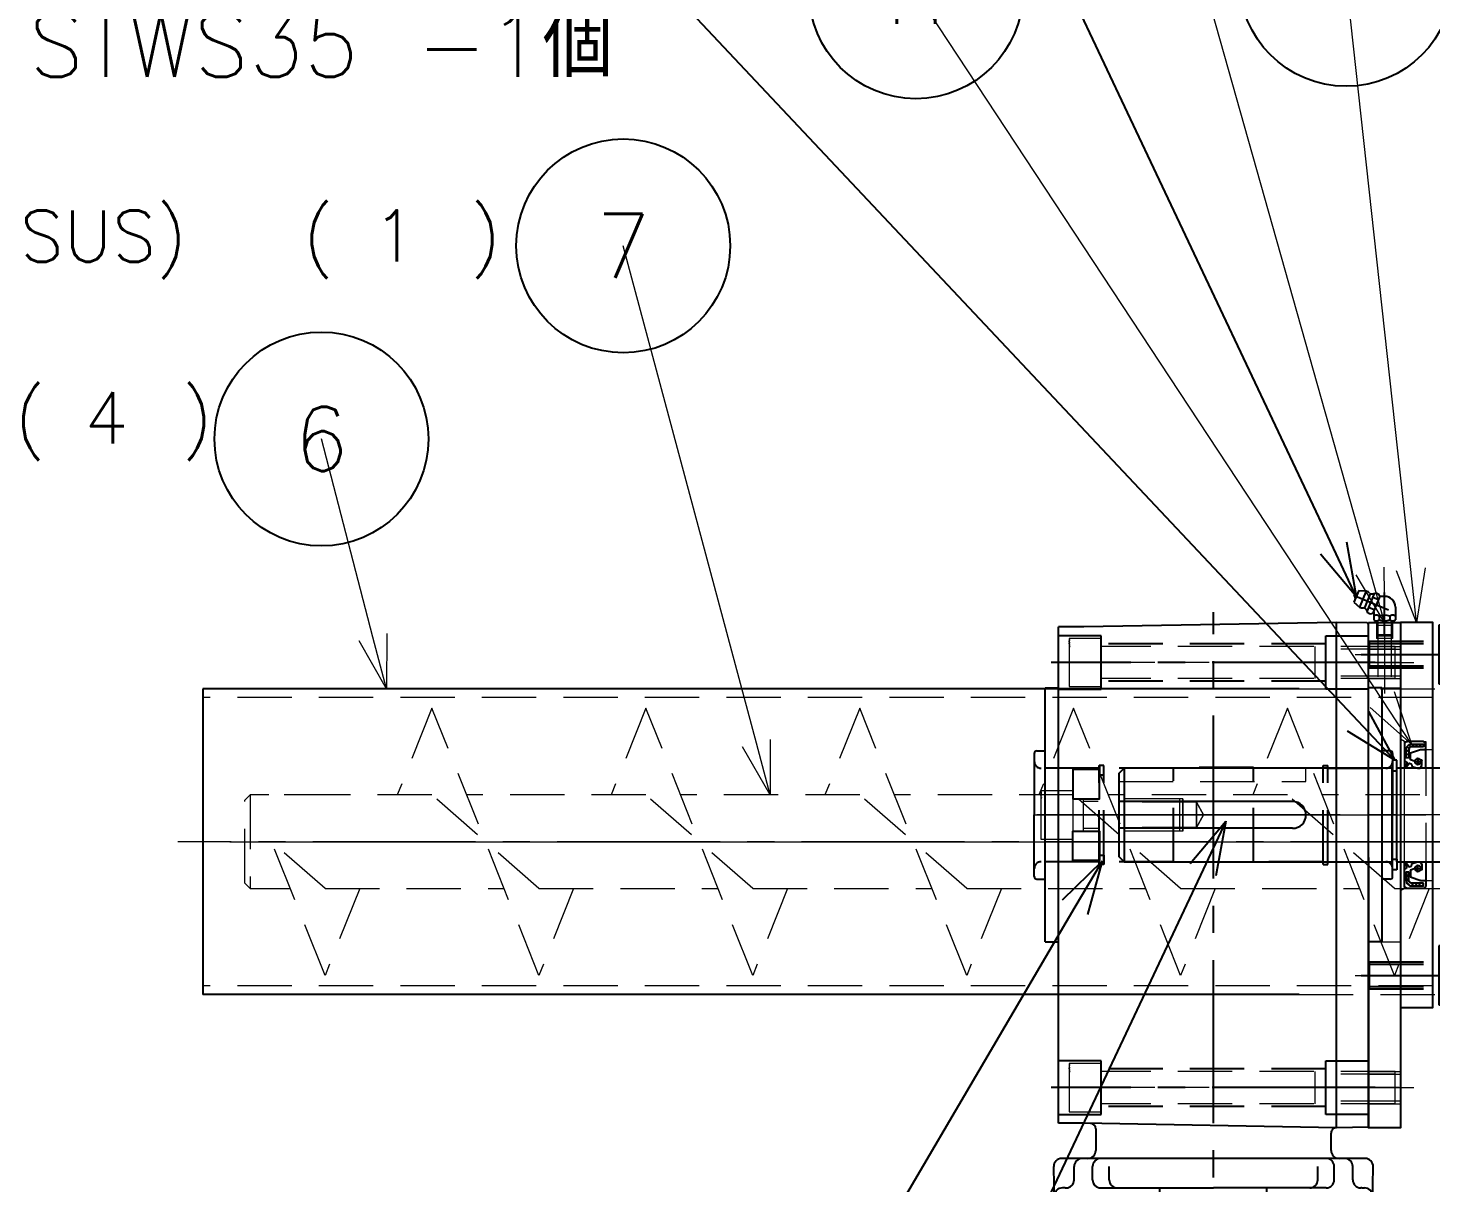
# Model space of a CAD drawing. Header units: millimetres. Extents: x 0 to 49006, y -7876 to 6995.
# Drawn here: x 14538 to 15063, y 3792 to 4224 of the extents above; entities that cross this region are included whole.
import ezdxf
from ezdxf import colors
from ezdxf.entities.mleader import LeaderData, LeaderLine
from ezdxf.enums import TextEntityAlignment as Align
from ezdxf.math import Vec2, Vec3

# ---------------------------------------------------------------- set-up
doc = ezdxf.new("R2010")
doc.units = ezdxf.units.MM
doc.header["$LTSCALE"] = 3.2
for name, pattern in [('CENTER2', [28.575, 19.05, -3.175, 3.175, -3.175]), ('HIDDEN', [9.525, 6.35, -3.175]), ('PHANTOM2', [31.75, 15.875, -3.175, 3.175, -3.175, 3.175, -3.175])]:
    doc.linetypes.add(name, pattern=pattern)
for name, color, linetype, lineweight in [('04_HIDDEN', 2, 'HIDDEN', 13), ('05_CENTER', 4, 'CENTER2', 13), ('06_PHANTOM', 2, 'PHANTOM2', 13), ('07_TEXT', 3, 'Continuous', 13), ('08_DIM', 3, 'Continuous', 13)]:
    doc.layers.add(name, color=color, linetype=linetype, lineweight=lineweight)
doc.layers.add('10_DRAFT', color=8, linetype='Continuous', lineweight=0, plot=False)
doc.styles.add('KSS_TXT', font='txt.shx', dxfattribs={"bigfont": 'extfont2.shx'})
doc.styles.add('KSS_TXT_L', font='txt.shx', dxfattribs={"height": 36, "bigfont": 'extfont2.shx'})
doc.styles.get("Standard").update_dxf_attribs({"font": 'txt.shx', "bigfont": 'extfont2.shx'})

# ---------------------------------------------------------------- blocks, each defined once
blk = doc.blocks.new('AM_BALLOON1')
at = {"transparency": 16777216}
blk.add_circle((0, 0), 5, dxfattribs=at)
blk.add_attdef('B_NUMBER', text='', height=3, dxfattribs=at).set_placement((0, 0), align=Align.MIDDLE_CENTER)
blk = doc.blocks.new('_Open30')
at = {"color": 0, "linetype": 'ByBlock', "lineweight": -2}
for p, q in [((-1, 0.268), (0, 0)), ((0, 0), (-1, -0.268)), ((0, 0), (-1, 0))]:
    blk.add_line(p, q, dxfattribs=at)
blk = doc.blocks.new('A$C0973135B_1_1')
at = {"color": 0}
for p, q in [((-1130, 50), (-1143, 17.5)), ((-1090, -50), (-1130, 50)), ((-1050, 50), (-1063, 17.5)), ((-1010, -50), (-1050, 50)), ((-970, 50), (-983, 17.5)), ((-930, -50), (-970, 50)), ((-890, 50), (-903, 17.5)), ((-850, -50), (-890, 50)), ((-810, 50), (-823, 17.5)), ((-770, -50), (-810, 50)), ((-1200, 15.5), (-1198, 17.5)), ((-1198, 17.5), (-1198, -17.5)), ((-1090, -17.5), (-1130, 17.5)), ((-1010, -17.5), (-1050, 17.5)), ((-930, -17.5), (-970, 17.5)), ((-850, -17.5), (-890, 17.5)), ((-770, -17.5), (-810, 17.5)), ((-1200, -15.5), (-1200, 15.5)), ((-1170, -17.5), (-1190, 0)), ((-1170, -50), (-1190, 0)), ((-1200, -15.5), (-1198, -17.5)), ((-1157, -17.5), (-1170, -50)), ((-1077, -17.5), (-1090, -50)), ((-997, -17.5), (-1010, -50)), ((-917, -17.5), (-930, -50)), ((-837, -17.5), (-850, -50)), ((-757, -17.5), (-770, -50))]:
    blk.add_line(p, q, dxfattribs=at)
for points in [[(-1165, 17.5), (-1198, 17.5)], [(-1130, 17.5), (-1197, 17.5)], [(-1050, 17.5), (-1117, 17.5)], [(-970, 17.5), (-1037, 17.5)], [(-890, 17.5), (-957, 17.5)], [(-810, 17.5), (-877, 17.5)], [(-730, 17.5), (-797, 17.5)], [(-1198, -17.5), (-1183, -17.5)], [(-1170, -17.5), (-1103, -17.5)], [(-1090, -17.5), (-1023, -17.5)], [(-1010, -17.5), (-943, -17.5)], [(-930, -17.5), (-863, -17.5)], [(-850, -17.5), (-783, -17.5)], [(-770, -17.5), (-703, -17.5)]]:
    blk.add_lwpolyline(points, dxfattribs=at)
at = {"layer": '10_DRAFT'}
blk.add_line((-1205.58, 0), (-55, 0), dxfattribs=at)
blk = doc.blocks.new('*U254')
at = {"layer": '07_TEXT', "color": 0, "style": 'KSS_TXT'}
for s, p in [('(', (60.595, 1.006)), (')', (70.364, 1.006))]:
    blk.add_text(s, height=3, dxfattribs=at).set_placement(p)
blk.add_attdef('補助材料名', (1.869, 0.996), '', height=3, dxfattribs=at)
blk.add_attdef('個数', text='', height=3, dxfattribs=at).set_placement((65.956, 1.006), align=Align.CENTER)
blk = doc.blocks.new('_OPEN')
at = {"color": 0, "linetype": 'ByBlock'}
for p, q in [((-1, 0.167), (0, 0)), ((0, 0), (-1, -0.167)), ((0, 0), (-1, 0))]:
    blk.add_line(p, q, dxfattribs=at)
blk = doc.blocks.new('A$C7E374867_1_1_1')
at = {"color": 0}
for p, q in [((-9.81, 11), (9.81, 11)), ((-9.81, 4), (-9.81, 11)), ((-4.91, 4), (-4.91, 11)), ((4.91, 4), (4.91, 11)), ((9.81, 4), (9.81, 11)), ((-11, 1.5), (11, 1.5)), ((-11, 1.5), (-11, 0)), ((-11, 0), (11, 0)), ((9.81, 4), (-9.81, 4)), ((-9.25, 4), (-9.25, 1.5)), ((0, 1.5), (-2.5, 4)), ((0, 4), (2.5, 1.5)), ((9.25, 1.5), (9.25, 4)), ((11, 0), (11, 1.5))]:
    blk.add_line(p, q, dxfattribs=at)
at = {"color": 0, "linetype": 'CENTER2'}
blk.add_line((0, -29), (0, 14), dxfattribs=at)
at = {"color": 0, "linetype": 'HIDDEN'}
for p, q in [((-5, -26), (-5, 0)), ((-4.19, -26), (-4.19, 0)), ((4.19, -26), (4.19, 0)), ((5, -26), (5, 0)), ((-5, -26), (5, -26))]:
    blk.add_line(p, q, dxfattribs=at)
at = {"layer": '10_DRAFT', "style": 'KSS_TXT_L'}
blk.add_text('BT-M10x30L,SW,PW', height=0.3, dxfattribs=at).set_placement((5.05, 10.66))
blk = doc.blocks.new('B-M6Fb_1_1_1')
at = {"color": 0}
for p, q in [((-9.66, 12), (-11.5, 7.57)), ((-9.66, 12), (-6.82, 11.8)), ((-6.82, 11.8), (-9.35, 5.7)), ((-5.4, 10.67), (-7.55, 5.49)), ((-3.85, 10.83), (-6.52, 4.37)), ((-3.1, 11.06), (-2.1, 10.64)), ((-1.78, 9.87), (-2.1, 10.64)), ((-11.5, 7.57), (-9.35, 5.7)), ((-5.98, 5.69), (-3.87, 4.82)), ((-4.43, 9.42), (-2.32, 8.55)), ((-1.78, 9.87), (-4.42, 3.5)), ((0, 9.78), (-1.67, 9.78)), ((4.04, 5.78), (4.04, 2.34)), ((-6.2, 3.59), (-5.2, 3.18)), ((-5.2, 3.18), (-4.42, 3.5)), ((-4.04, 4.02), (-4.04, 2.34)), ((-4.04, 2.34), (-4.04, 1.04)), ((-4.04, 1.04), (-3, 0)), ((-2.02, 2.34), (-2.02, 1.04)), ((2.02, 2.34), (2.02, 1.04)), ((3, 0), (4.04, 1.04)), ((4.04, 2.34), (4.04, 1.04))]:
    blk.add_line(p, q, dxfattribs=at)
at = {"color": 0, "linetype": 'CENTER2'}
for p, q in [((0, -5), (0, 11.26)), ((-11.66, 10.23), (1.48, 4.78))]:
    blk.add_line(p, q, dxfattribs=at)
at = {"color": 0}
for centre, radius, start, end in [((-9.5, 9.33), 1.57, 115.7472, 199.2517), ((-8.09, 8.75), 3.3, 41.5804, 67.5), ((-5.02, 11.47), 0.8, 221.5798, 272.433), ((-5.24, 16.67), 6, 272.4337, 290.8717), ((-8.09, 8.75), 3.3, 247.5, 273.4196), ((-7.84, 4.66), 0.8, 42.567, 93.4201), ((0.04, 5.78), 4, 360, 90), ((-11.67, 1.14), 6, 24.1278, 42.5663), ((-3.03, 1.43), 1.36, 41.9851, 138.015), ((-3.03, 1.95), 1.36, 221.985, 318.0149), ((0, -1.97), 4.76, 64.8911, 115.1089), ((0, 5.35), 4.76, 244.8911, 295.1089), ((3.03, 1.43), 1.36, 41.9851, 138.0149), ((3.03, 1.95), 1.36, 221.9851, 318.0149)]:
    blk.add_arc(centre, radius, start, end, dxfattribs=at)
at = {"layer": '10_DRAFT'}
for p, q in [((-3, 0), (-3, -4.46)), ((-3, 0), (3, 0)), ((3, 0), (3, -4.46)), ((-2.46, -1), (-3, -0.06)), ((-3, -1), (3, -1)), ((-3, -4.46), (3, -4.46)), ((-3, -4.46), (-2.46, -5)), ((-2.46, -1), (-2.46, -5)), ((-2.46, -5), (2.46, -5)), ((2.46, -1), (3, -0.06)), ((2.46, -1), (2.46, -5)), ((2.46, -5), (3, -4.46))]:
    blk.add_line(p, q, dxfattribs=at)
blk = doc.blocks.new('GM-SHYF-RH 0.4kW、1／160、＊＊V、60Hzb_1_1_1')
at = {"color": 0}
for p, q in [((-47.5, 121), (47.5, 121)), ((-47.5, 121), (-47.5, 116)), ((-24, 124), (-24, 121)), ((-23, 125), (0, 125)), ((23, 125), (0, 125)), ((24, 124), (24, 121)), ((47.5, 121), (47.5, 116)), ((-242.5, 118), (-271.19, 118)), ((-242.5, 58), (-242.5, 118)), ((-145.5, 116.5), (-242.5, 116.5)), ((-242.5, 115.5), (-145.5, 115.5)), ((-145.5, 117.48), (-131.55, 117.74)), ((-145.5, 58), (-145.5, 117.5)), ((-115.33, 106.5), (-115.33, 116)), ((-115.33, 116), (-15.97, 116)), ((-15.97, 116), (70.37, 116)), ((70.37, 106.5), (70.37, 116)), ((-282.67, 114.38), (-292.39, 107.57)), ((-255.5, 112.92), (-253.5, 111.74)), ((-253.5, 111.74), (-255.5, 110.09)), ((-251.5, 112.92), (-253.5, 111.74)), ((-253.5, 111.74), (-251.5, 110.09)), ((-242.5, 115), (-145.5, 115)), ((-242.5, 114), (-145.5, 114)), ((-242.5, 113), (-145.5, 113)), ((-139.5, 113.5), (-139.5, 114.5)), ((-139.5, 113.5), (-139.5, 113.1)), ((-128.5, 1.26), (-128.5, 114.74)), ((-293.5, 58), (-293.5, 105.44)), ((-242.5, 108.32), (-145.5, 108.32)), ((-136.5, 110.1), (-131.5, 110.1)), ((-116.98, 12), (-115.33, 106.5)), ((72.02, 12), (70.37, 106.5)), ((-242.5, 103.37), (-145.5, 103.37)), ((-139.5, 100.19), (-139.5, 58)), ((-136.5, 103.19), (-131.5, 103.19)), ((-117.38, 102), (-125.5, 102)), ((-242.5, 95.32), (-145.5, 95.32)), ((-136.5, 97), (-131.5, 97)), ((-242.5, 93.71), (-145.5, 93.71)), ((-242.5, 88.28), (-145.5, 88.28)), ((-242.5, 84.19), (-145.5, 84.19)), ((-242.5, 82.83), (-145.5, 82.83)), ((-242.5, 78), (-145.5, 78)), ((-145.5, 78), (-139.5, 78)), ((-293.5, 58), (-293.5, 10.56)), ((-242.5, 58), (-242.5, -2)), ((-145.5, 58), (-145.5, -1.5)), ((-139.5, 15.82), (-139.5, 58)), ((-242.5, 38), (-145.5, 38)), ((-145.5, 38), (-139.5, 38)), ((-242.5, 33.17), (-145.5, 33.17)), ((-242.5, 31.81), (-145.5, 31.81)), ((-242.5, 27.72), (-145.5, 27.72)), ((-242.5, 22.29), (-145.5, 22.29)), ((-242.5, 20.68), (-145.5, 20.68)), ((-136.5, 19), (-131.5, 19)), ((-242.5, 12.63), (-145.5, 12.63)), ((-136.5, 12.82), (-131.5, 12.82)), ((-125.5, 14), (-118.98, 14)), ((-116.77, 0), (-116.98, 12)), ((-116.98, 12), (-15.97, 12)), ((-15.97, 12), (72.02, 12)), ((71.82, 0.5), (72.02, 12)), ((-282.67, 1.62), (-292.39, 8.43)), ((-253.5, 4.26), (-255.5, 5.91)), ((-253.5, 4.26), (-251.5, 5.91)), ((-242.5, 7.68), (-145.5, 7.68)), ((-136.5, 5.9), (-131.5, 5.9)), ((-255.5, 3.08), (-253.5, 4.26)), ((-251.5, 3.08), (-253.5, 4.26)), ((-242.5, 3), (-145.5, 3)), ((-242.5, 2), (-145.5, 2)), ((-242.5, 1), (-145.5, 1)), ((-242.5, 0.5), (-145.5, 0.5)), ((-139.5, 2.5), (-139.5, 2.9)), ((-139.5, 2.5), (-139.5, 2.9)), ((-139.5, 2.5), (-139.5, 1.5)), ((-15.97, 0), (-116.77, 0)), ((-47.5, -5), (-47.5, 0)), ((-15.97, 0), (71.31, 0)), ((47.5, -5), (47.5, 0)), ((71.31, 0), (71.82, 0.5)), ((-242.5, -2), (-271.19, -2)), ((-145.5, -0.5), (-242.5, -0.5)), ((-145.5, -1.48), (-131.55, -1.74)), ((47.5, -5), (-47.5, -5)), ((-24, -8), (-24, -5)), ((24, -8), (24, -5)), ((-23, -9), (0, -9)), ((23, -9), (0, -9))]:
    blk.add_line(p, q, dxfattribs=at)
at = {"color": 0, "linetype": 'HIDDEN'}
for p, q in [((-17.5, 100.75), (-17.5, 122.5)), ((17.5, 100.75), (17.5, 122.5)), ((-112, 116), (-112, 100)), ((-92, 100), (-92, 116)), ((47, 116), (47, 100)), ((67, 100), (67, 116)), ((-112, 100), (-92, 100)), ((-109, 16), (-109, 100)), ((-95, 16), (-95, 100)), ((-18.5, 99), (-18.5, 100.75)), ((-18.5, 100.75), (18.5, 100.75)), ((18.5, 99), (18.5, 100.75)), ((47, 100), (67, 100)), ((50, 16), (50, 100)), ((64, 16), (64, 100)), ((-18.5, 99), (18.5, 99)), ((-17.5, 73), (-17.5, 99)), ((17.5, 73), (17.5, 99)), ((-17.7, 43), (-17.7, 73)), ((-17.7, 73), (17.7, 73)), ((17.7, 43), (17.7, 73)), ((-17.7, 43), (17.7, 43)), ((-17.5, 17), (-17.5, 43)), ((17.5, 17), (17.5, 43)), ((-112, 0), (-112, 16)), ((-112, 16), (-92, 16)), ((-92, 16), (-92, 0)), ((-18.5, 17), (-18.5, 15.25)), ((-18.5, 17), (18.5, 17)), ((18.5, 17), (18.5, 15.25)), ((47, 0), (47, 16)), ((47, 16), (67, 16)), ((67, 16), (67, 0)), ((-18.5, 15.25), (18.5, 15.25)), ((-17.5, 15.25), (-17.5, -6.5)), ((17.5, 15.25), (17.5, -6.5))]:
    blk.add_line(p, q, dxfattribs=at)
at = {"color": 0, "linetype": 'CENTER2'}
for p, q in [((-102, -2.54), (-102, 118.76)), ((57, -2.54), (57, 118.76)), ((-298.13, 58), (75.91, 58))]:
    blk.add_line(p, q, dxfattribs=at)
at = {"color": 0}
for points in [[(-248.8, 109.92), (-248.89, 110.63), (-249.16, 111.3), (-249.59, 111.93), (-250.18, 112.47), (-250.89, 112.92), (-251.7, 113.25), (-252.58, 113.46), (-253.5, 113.53), (-254.42, 113.46), (-255.3, 113.25), (-256.11, 112.92), (-256.82, 112.47), (-257.41, 111.93), (-257.84, 111.3), (-258.11, 110.63), (-258.2, 109.92), (-258.11, 109.22), (-257.84, 108.55), (-257.41, 107.92), (-256.82, 107.38), (-256.11, 106.93), (-255.3, 106.59), (-254.42, 106.39), (-253.5, 106.32), (-252.58, 106.39), (-251.7, 106.59), (-250.89, 106.93), (-250.18, 107.38), (-249.59, 107.92), (-249.16, 108.55), (-248.89, 109.22)], [(-248.8, 6.08), (-248.89, 6.78), (-249.16, 7.46), (-249.59, 8.08), (-250.18, 8.62), (-250.89, 9.07), (-251.7, 9.41), (-252.58, 9.61), (-253.5, 9.68), (-254.42, 9.61), (-255.3, 9.41), (-256.11, 9.07), (-256.82, 8.62), (-257.41, 8.08), (-257.84, 7.46), (-258.11, 6.78), (-258.2, 6.08), (-258.11, 5.37), (-257.84, 4.7), (-257.41, 4.08), (-256.82, 3.53), (-256.11, 3.08), (-255.3, 2.75), (-254.42, 2.54), (-253.5, 2.47), (-252.58, 2.54), (-251.7, 2.75), (-250.89, 3.08), (-250.18, 3.53), (-249.59, 4.08), (-249.16, 4.7), (-248.89, 5.37)]]:
    blk.add_lwpolyline(points, close=True, dxfattribs=at)
at = {"color": 0, "linetype": 'HIDDEN'}
blk.add_lwpolyline([(-249.5, 88), (-176.5, 88), (-176.5, 28), (-249.5, 28)], close=True, dxfattribs=at)
at = {"color": 0}
for centre, radius, start, end in [((-23, 124), 1, 90, 180), ((23, 124), 1, 0, 90), ((-271.19, 98), 20, 90, 125), ((-142.5, 114.5), 3, 0, 90), ((-131.5, 114.74), 3, 0, 90.9812), ((-136.5, 113.1), 3, 180, 270), ((-290.9, 105.44), 2.6, 125, 180), ((-131.5, 107.1), 3, 0, 90), ((-125.5, 105), 3, 180, 270), ((-136.5, 100.19), 3, 90, 180), ((-131.5, 100.19), 3, 0, 90), ((-117.38, 104), 2, 270, 359), ((-136.5, 94), 3, 90, 180), ((-136.5, 22), 3, 180, 270), ((-136.5, 15.82), 3, 180, 270), ((-131.5, 15.82), 3, 270, 0), ((-290.9, 10.56), 2.6, 180, 235), ((-125.5, 11), 3, 90, 180), ((-118.98, 12), 2, 359, 90), ((-136.5, 2.9), 3, 90, 180), ((-131.5, 8.9), 3, 270, 0), ((-271.19, 18), 20, 235, 270), ((-142.5, 1.5), 3, 270, 0), ((-131.5, 1.26), 3, 269.0188, 0), ((-23, -8), 1, 180, 270), ((23, -8), 1, 270, 0)]:
    blk.add_arc(centre, radius, start, end, dxfattribs=at)
at = {"color": 0, "linetype": 'HIDDEN'}
for centre, start, end in [((-20, 122.5), 0, 90), ((20, 122.5), 90, 180), ((-20, -6.5), 270, 0), ((20, -6.5), 180, 270)]:
    blk.add_arc(centre, 2.5, start, end, dxfattribs=at)
at = {"layer": '10_DRAFT'}
blk.add_line((0, 125), (0, -9), dxfattribs=at)
blk = doc.blocks.new('A$C4F32109C_1_1_1')
at = {"color": 0}
for p, q in [((-104, 17.5), (-104, -17.5)), ((-102.25, 16.5), (-104, 16.5)), ((-102.25, 17.5), (-102.25, -17.5)), ((-2, -17.5), (-2, 17.5)), ((-65, 5), (0, 5)), ((-65, -5), (0, -5)), ((-102.25, -16.5), (-104, -16.5))]:
    blk.add_line(p, q, dxfattribs=at)
for points in [[(-104, 17.5), (-170, 17.5)], [(-102.25, -17.5), (-2, -17.5), (0, -15.5), (0, 15.5), (-2, 17.5), (-102.25, 17.5)], [(-170, -17.5), (-104, -17.5)]]:
    blk.add_lwpolyline(points, dxfattribs=at)
blk.add_arc((-65, 0), 5, 90, 270, dxfattribs=at)
at = {"layer": '04_HIDDEN'}
for p, q in [((-24, 6), (0, 6)), ((-24, -6), (-24, 6)), ((-29, 4.75), (-31.74, 0)), ((-31.74, 0), (-29, -4.75)), ((-29, -4.75), (-29, 4.75)), ((-29, 4.75), (0, 4.75)), ((-29, -4.75), (0, -4.75)), ((-24, -6), (0, -6))]:
    blk.add_line(p, q, dxfattribs=at)
at = {"layer": '05_CENTER'}
blk.add_line((-540, 0), (5, 0), dxfattribs=at)
blk = doc.blocks.new('AE2081E0a_1_1_1')
h = blk.add_hatch()
h.set_pattern_fill('ANSI31', color=0, scale=0.3)
h.set_pattern_definition([(45, (-28499.78175, -6159.2461), (-0.67351921, 0.67351921), [])])
edge = h.paths.add_edge_path()
edge.add_line((0.61, 24.5), (0.61, 22.39))
edge.add_line((0.61, 22.39), (1.61, 22.39))
edge.add_line((1.61, 22.39), (1.61, 24.5))
edge.add_arc((2.61, 24.5), 1, 90, 180, ccw=False)
edge.add_line((2.61, 25.5), (7.05, 25.5))
edge.add_line((7.05, 25.5), (7.05, 26.5))
edge.add_line((7.05, 26.5), (2.61, 26.5))
edge.add_arc((2.61, 24.5), 2, 90, 180)
h = blk.add_hatch()
h.set_pattern_fill('ANSI31', color=0, scale=0.3)
h.set_pattern_definition([(45, (-28499.78175, -6156.2461), (-0.67351921, 0.67351921), [])])
edge = h.paths.add_edge_path()
edge.add_line((0.61, -24.5), (0.61, -22.39))
edge.add_line((0.61, -22.39), (1.61, -22.39))
edge.add_line((1.61, -22.39), (1.61, -24.5))
edge.add_arc((2.61, -24.5), 1, 180, 270)
edge.add_line((2.61, -25.5), (7.05, -25.5))
edge.add_line((7.05, -25.5), (7.05, -26.5))
edge.add_line((7.05, -26.5), (2.61, -26.5))
edge.add_arc((2.61, -24.5), 2, 180, 270, ccw=False)
at = {"color": 0}
for p, q in [((0, 26.94), (0, 20.1)), ((0.98, 27.49), (0.06, 27.03)), ((6.97, 27.5), (1.02, 27.5)), ((7.72, 27), (7.03, 27.48)), ((7.76, 27), (7.72, 27)), ((7.86, 26.71), (7.86, 26.9)), ((8, 26.5), (7.86, 26.71)), ((8, 24.6), (8, 26.5)), ((2.17, 20.74), (2.17, 23.1)), ((2.24, 23.19), (5.98, 24.49)), ((5, 21.38), (5, 18.63)), ((6.02, 24.5), (7.9, 24.5)), ((0.8, 19.17), (0, 17.78)), ((0, 17.78), (0.29, 17.5)), ((0.1, 20), (0.55, 20)), ((0.29, 17.5), (1.65, 19.38)), ((0.8, 19.75), (0.8, 19.17)), ((1.77, 19.42), (2.46, 19.13)), ((3.9, 20), (2.24, 20.65)), ((2.55, 19.03), (2.67, 18.49)), ((2.67, 18.49), (2.67, 18.16)), ((2.67, 18.16), (5, 17.5)), ((3.62, 20), (6.38, 20)), ((5, 17.5), (5.84, 17.5)), ((5.84, 17.5), (6.48, 18.49)), ((6.4, 20.52), (5.97, 20.52)), ((6.5, 18.54), (6.5, 20.42)), ((0, -17.78), (0.29, -17.5)), ((0.8, -19.17), (0, -17.78)), ((0, -26.94), (0, -20.1)), ((0.1, -20), (0.55, -20)), ((0.29, -17.5), (1.65, -19.38)), ((0.8, -19.75), (0.8, -19.17)), ((1.77, -19.42), (2.46, -19.13)), ((2.17, -20.74), (2.17, -23.1)), ((3.9, -20), (2.24, -20.65)), ((2.55, -19.03), (2.67, -18.49)), ((2.67, -18.16), (5, -17.5)), ((2.67, -18.49), (2.67, -18.16)), ((3.62, -20), (6.38, -20)), ((5, -17.5), (5.84, -17.5)), ((5, -21.38), (5, -18.63)), ((5.84, -17.5), (6.48, -18.49)), ((6.4, -20.52), (5.97, -20.52)), ((6.5, -18.54), (6.5, -20.42)), ((2.24, -23.19), (5.98, -24.49)), ((6.02, -24.5), (7.9, -24.5)), ((8, -24.6), (8, -26.5)), ((0.98, -27.49), (0.06, -27.03)), ((6.97, -27.5), (1.02, -27.5)), ((7.72, -27), (7.03, -27.48)), ((7.76, -27), (7.72, -27)), ((8, -26.5), (7.86, -26.71)), ((7.86, -26.71), (7.86, -26.9))]:
    blk.add_line(p, q, dxfattribs=at)
for points in [[(8, 17.5), (8, 24.6), (8, 26.5), (7.86, 26.71), (7.86, 26.9, 0.414214), (7.76, 27), (7.72, 27), (7.03, 27.48, 0.152216), (6.97, 27.5), (1.02, 27.5, 0.116434), (0.98, 27.49), (0.06, 27.03, 0.284079), (0, 26.94), (0, 20.1), (0, 17.5)], [(8, -17.5), (8, -24.6), (8, -26.5), (7.86, -26.71), (7.86, -26.9, -0.414214), (7.76, -27), (7.72, -27), (7.03, -27.48, -0.152216), (6.97, -27.5), (1.02, -27.5, -0.116434), (0.98, -27.49), (0.06, -27.03, -0.284079), (0, -26.94), (0, -20.1), (0, -17.5)]]:
    blk.add_lwpolyline(points, format="xyb", dxfattribs=at)
for points in [[(7.05, 25.5), (2.61, 25.5, 0.414214), (1.61, 24.5), (1.61, 21.39), (0.61, 21.39), (0.61, 24.5, -0.414214), (2.61, 26.5), (7.05, 26.5)], [(7.05, -25.5), (2.61, -25.5, -0.414214), (1.61, -24.5), (1.61, -21.39), (0.61, -21.39), (0.61, -24.5, 0.414214), (2.61, -26.5), (7.05, -26.5)]]:
    blk.add_lwpolyline(points, format="xyb", close=True, dxfattribs=at)
for centre in [(5, 20), (5, -20)]:
    blk.add_circle(centre, 1.1, dxfattribs=at)
for centre, radius, start, end in [((0.1, 26.94), 0.1, 116.5651, 180), ((1.02, 27.4), 0.1, 90, 116.5651), ((6.97, 27.4), 0.1, 55.3804, 90), ((7.76, 26.9), 0.1, 0, 90), ((2.27, 23.1), 0.1, 109.2148, 180), ((6.02, 24.4), 0.1, 90, 109.2148), ((7.9, 24.6), 0.1, 270, 0), ((0.1, 20.1), 0.1, 180, 270), ((0.55, 19.75), 0.25, 360, 90), ((1.73, 19.32), 0.1, 67.8846, 144.2185), ((2.27, 20.74), 0.1, 180, 248.6602), ((2.4, 19), 0.15, 12.9875, 67.8846), ((5, 20), 1.1, 180, 28.1885), ((6.4, 20.42), 0.1, 360, 90), ((6.4, 18.54), 0.1, 326.8702, 0), ((0.1, -20.1), 0.1, 90, 180), ((0.55, -19.75), 0.25, 270, 0), ((1.73, -19.32), 0.1, 215.7815, 292.1154), ((2.27, -20.74), 0.1, 111.3398, 180), ((2.4, -19), 0.15, 292.1154, 347.0125), ((5, -20), 1.1, 331.8115, 180), ((6.4, -20.42), 0.1, 270, 0), ((6.4, -18.54), 0.1, 360, 33.1298), ((2.27, -23.1), 0.1, 180, 250.7852), ((6.02, -24.4), 0.1, 250.7852, 270), ((7.9, -24.6), 0.1, 360, 90), ((0.1, -26.94), 0.1, 180, 243.4349), ((1.02, -27.4), 0.1, 243.4349, 270), ((6.97, -27.4), 0.1, 270, 304.6196), ((7.76, -26.9), 0.1, 270, 360)]:
    blk.add_arc(centre, radius, start, end, dxfattribs=at)
at = {"layer": '10_DRAFT'}
blk.add_line((0, 0), (8, 0), dxfattribs=at)
for points in [[(8, 17.5), (0, 17.5)], [(8, -17.5), (0, -17.5)]]:
    blk.add_lwpolyline(points, dxfattribs=at)
blk = doc.blocks.new('STWS35a_1_1_1')
at = {"color": 0}
for points in [[(1.6, 20.5), (0, 20.5), (0, 16.5), (1.6, 16.5)], [(1.6, -20.5), (0, -20.5), (0, -16.5), (1.6, -16.5)]]:
    blk.add_lwpolyline(points, close=True, dxfattribs=at)
at = {"layer": '10_DRAFT'}
blk.add_line((1.6, 0), (0, 0), dxfattribs=at)
blk = doc.blocks.new('A$C626323E2_1_1_1')
at = {"color": 0}
blk.add_lwpolyline([(0, 72), (12, 72), (12, -72), (0, -72)], close=True, dxfattribs=at)
at = {"layer": '04_HIDDEN'}
for p, q in [((1.5, 27.5), (0, 28.37)), ((9.5, -27.5), (9.5, 27.5)), ((9.5, 24.5), (12, 24.5)), ((9.5, -24.5), (12, -24.5)), ((1.5, -27.5), (0, -28.37))]:
    blk.add_line(p, q, dxfattribs=at)
for points in [[(1.5, 27.5), (9.5, 27.5)], [(1.5, -27.5), (9.5, -27.5)]]:
    blk.add_lwpolyline(points, dxfattribs=at)
at = {"layer": '05_CENTER'}
for p, q in [((-7.17, 60), (19.08, 60)), ((-7.17, -60), (19.08, -60))]:
    blk.add_line(p, q, dxfattribs=at)
at = {"layer": '10_DRAFT'}
for p, q in [((1.5, 27.5), (1.5, -27.5)), ((12, 0), (0, 0))]:
    blk.add_line(p, q, dxfattribs=at)
blk = doc.blocks.new('A$C415A6936_1_1_1')
at = {"color": 0}
for p, q in [((9, 12), (-9, 12)), ((-9, 12), (-9, 0)), ((9, 0), (9, 12)), ((9, 0), (-9, 0))]:
    blk.add_line(p, q, dxfattribs=at)
at = {"color": 0, "linetype": 'CENTER2'}
blk.add_line((0, -41.5), (0, 13.5), dxfattribs=at)
at = {"color": 0, "linetype": 'HIDDEN'}
for p, q in [((-6, -40), (-6, 0)), ((6, -40), (6, 0)), ((-6, -4), (6, -4)), ((-5.05, -40), (-5.05, -4)), ((5.05, -40), (5.05, -4)), ((-6, -40), (6, -40))]:
    blk.add_line(p, q, dxfattribs=at)
at = {"layer": '10_DRAFT', "style": 'KSS_TXT_L'}
blk.add_text('CS-M12x40L', height=0.3, dxfattribs=at).set_placement((6.07, 11.66))
blk = doc.blocks.new('A$C564416E9_1_1_1')
at = {"color": 0}
for points in [[(0, 17), (-10, 17), (-10, 6), (0, 6)], [(0, -17), (-10, -17), (-10, -6), (0, -6)]]:
    blk.add_lwpolyline(points, close=True, dxfattribs=at)
at = {"layer": '10_DRAFT'}
blk.add_line((-10, 0), (0, 0), dxfattribs=at)
blk = doc.blocks.new('A$C04153C8E_1_1_1')
at = {"color": 0}
for points in [[(0, 18.5), (-1.6, 18.5), (-1.6, 15), (0, 15)], [(0, -18.5), (-1.6, -18.5), (-1.6, -15), (0, -15)]]:
    blk.add_lwpolyline(points, close=True, dxfattribs=at)
at = {"layer": '10_DRAFT'}
blk.add_line((0, 0), (-1.6, 0), dxfattribs=at)
blk = doc.blocks.new('A$C169F6710_1_1_1')
at = {"color": 0}
for p, q in [((9, 12), (-9, 12)), ((-9, 12), (-9, 0)), ((9, 0), (9, 12)), ((9, 0), (-9, 0))]:
    blk.add_line(p, q, dxfattribs=at)
at = {"color": 0, "linetype": 'CENTER2'}
blk.add_line((0, -111.5), (0, 13.5), dxfattribs=at)
at = {"color": 0, "linetype": 'HIDDEN'}
for p, q in [((-6, -110), (-6, 0)), ((6, -110), (6, 0)), ((-6, -80), (6, -80)), ((-5.05, -110), (-5.05, -80)), ((5.05, -110), (5.05, -80)), ((-6, -110), (6, -110))]:
    blk.add_line(p, q, dxfattribs=at)
at = {"layer": '10_DRAFT', "style": 'KSS_TXT_L'}
blk.add_text('CS-M12x110L', height=0.3, dxfattribs=at).set_placement((5.79, 11.66))
blk = doc.blocks.new('A$C5100760A_1_1_1')
at = {"color": 0}
blk.add_lwpolyline([(-72, 12), (-72, 0), (117, 0), (117, 12)], close=True, dxfattribs=at)
at = {"layer": '04_HIDDEN', "color": 9}
for p, q in [((-65, 12), (-65, 0)), ((-64.1, 12), (-64.1, 0)), ((-55.9, 12), (-55.9, 0)), ((-55, 12), (-55, 0)), ((55, 12), (55, 0)), ((55.9, 12), (55.9, 0)), ((64.1, 12), (64.1, 0)), ((65.04, 12), (65.04, 0)), ((-72, 9), (-66, 9)), ((-72, 8.5), (-47.5, 8.5)), ((-66, 3), (-66, 9)), ((-72, 3.5), (-47.5, 3.5)), ((-72, 3), (-66, 3))]:
    blk.add_line(p, q, dxfattribs=at)
at = {"layer": '04_HIDDEN'}
for p, q in [((-63, 12), (-63, 0)), ((-62, 12), (-62, 0)), ((-52, 12), (-52, 0)), ((-51, 12), (-51, 0)), ((-47.5, 12), (-47.5, 0)), ((47.5, 12), (47.5, 0)), ((95.96, 12), (95.96, 0)), ((97, 12), (97, 0)), ((107, 12), (107, 0)), ((108, 12), (108, 0))]:
    blk.add_line(p, q, dxfattribs=at)
at = {"layer": '05_CENTER', "color": 9}
for p, q in [((-60, 17), (-60, -5)), ((60, 17), (60, -5)), ((-74.25, 6), (-45.44, 6))]:
    blk.add_line(p, q, dxfattribs=at)
at = {"layer": '05_CENTER'}
for p, q in [((-57, 17), (-57, -5)), ((102, 17), (102, -5))]:
    blk.add_line(p, q, dxfattribs=at)
at = {"layer": '10_DRAFT'}
blk.add_line((0, 12), (0, 0), dxfattribs=at)
blk = doc.blocks.new('A$C115E53E3_1_1_1')
at = {"color": 0}
for p, q in [((-104, 17.5), (-104, -17.5)), ((-102.25, 16.5), (-104, 16.5)), ((-102.25, 17.5), (-102.25, -17.5)), ((-2, -17.5), (-2, 17.5)), ((-102.25, -16.5), (-104, -16.5))]:
    blk.add_line(p, q, dxfattribs=at)
for points in [[(-104, 17.5), (-169.5, 17.5)], [(-102.25, -17.5), (-2, -17.5), (0, -15.5), (0, 15.5), (-2, 17.5), (-102.25, 17.5)], [(-169.5, -17.5), (-104, -17.5)]]:
    blk.add_lwpolyline(points, dxfattribs=at)
at = {"layer": '04_HIDDEN'}
for p, q in [((-70, 12.5), (-70, 17.5)), ((0, 12.5), (-70, 12.5)), ((-24, 6), (0, 6)), ((-24, -6), (-24, 6)), ((-29, 4.75), (-31.74, 0)), ((-31.74, 0), (-29, -4.75)), ((-29, -4.75), (-29, 4.75)), ((-29, 4.75), (0, 4.75)), ((-29, -4.75), (0, -4.75)), ((-24, -6), (0, -6))]:
    blk.add_line(p, q, dxfattribs=at)
at = {"layer": '05_CENTER'}
blk.add_line((-540, 0), (5, 0), dxfattribs=at)
blk = doc.blocks.new('A$C42917B78_1_1')
at = {"color": 4}
for name, p in [('B-M6Fb_1_1_1', (-18, 72)), ('A$C564416E9_1_1_1', (-124.6, 0)), ('A$C04153C8E_1_1_1', (-123, 0))]:
    blk.add_blockref(name, p, dxfattribs=at)
at = {"color": 4, "rotation": 90}
blk.add_blockref('GM-SHYF-RH 0.4kW、1／160、＊＊V、60Hzb_1_1_1', (-24, 0), dxfattribs=at)
at = {"xscale": -1}
for name, rotation in [('A$C5100760A_1_1_1', 90), ('A$C626323E2_1_1_1', 180)]:
    blk.add_blockref(name, (-12, 0), dxfattribs=dict(at, rotation=rotation))
for name, p, rotation in [('A$C7E374867_1_1_1', (2.3, 60), 270), ('A$C4F32109C_1_1_1', (-117.4, 0), 180), ('A$C7E374867_1_1_1', (2.3, -60), 270)]:
    blk.add_blockref(name, p, dxfattribs=dict(rotation=rotation))
at = {"color": 4, "xscale": -1, "rotation": 180}
for name, p in [('AE2081E0a_1_1_1', (-10.5, 0)), ('STWS35a_1_1_1', (-15, 0))]:
    blk.add_blockref(name, p, dxfattribs=at)
at = {"layer": '04_HIDDEN', "rotation": 90}
for name, p in [('A$C169F6710_1_1_1', (-124, 57)), ('A$C415A6936_1_1_1', (-134.6, 0)), ('A$C169F6710_1_1_1', (-124, -102))]:
    blk.add_blockref(name, p, dxfattribs=at)
at = {"layer": '06_PHANTOM', "xscale": -1}
blk.add_blockref('A$C115E53E3_1_1_1', (-117.4, 0), dxfattribs=at)
blk = doc.blocks.new('A$C5A892AD3_1_1')
at = {"color": 0}
for p, q in [((-250, 57.15), (-660, 57.15)), ((-660, 57.15), (-660, -57.15)), ((-250, -57.15), (-660, -57.15))]:
    blk.add_line(p, q, dxfattribs=at)
at = {"layer": '04_HIDDEN'}
for p, q in [((-200, 53.95), (-660, 53.95)), ((-250, 57.15), (-198, 57.15)), ((-200, -53.95), (-660, -53.95)), ((-250, -57.15), (-198, -57.15))]:
    blk.add_line(p, q, dxfattribs=at)
at = {"layer": '05_CENTER'}
for p, q in [((265, 0), (-669.41, 0)), ((-193.18, -50), (-204.9, -50))]:
    blk.add_line(p, q, dxfattribs=at)

msp = doc.modelspace()

# ---------------------------------------------------------------- block references
for name, p in [('A$C5A892AD3_1_1', (15263.71, 3919.526)), ('A$C42917B78_1_1', (15063.71, 3929.526))]:
    msp.add_blockref(name, p)
at = {"layer": '04_HIDDEN'}
msp.add_blockref('A$C0973135B_1_1', (15819.41, 3919.526), dxfattribs=at)
at = {"layer": '08_DIM', "color": 15, "xscale": 6.4, "yscale": 6.4, "zscale": 6.4}
for p, values in [((14253.382, 4130.124), {'補助材料名': 'CS-M10x30L,SW,PW(SUS)', '個数': '1'}), ((14145.514, 4062.084), {'補助材料名': 'BT-M10x35L,SW,PW(SUS)', '個数': '4'})]:
    msp.add_blockref('*U254', p, dxfattribs=at).add_auto_attribs(values)

# ---------------------------------------------------------------- leaders
at = {"layer": '08_DIM'}
ml = msp.add_multileader_block('Standard', dxfattribs=at)
ml.set_content('AM_BALLOON1', color=256, scale=10)
ml.set_attribute('B_NUMBER', 'H', width=0)
ml.set_leader_properties(color=256, linetype='ByLayer', lineweight=-1)
ml.set_arrow_properties(name='OPEN')
ml.build(insert=Vec2(0, 0))
ml.multileader.update_dxf_attribs({"leader_type": 0, "has_dogleg": 0, "text_right_attachment_type": 6, "dogleg_length": 0, "arrow_head_size": 20, "scale": 10, "block_connection_type": 1})
ctx = ml.context
ctx.base_point, ctx.scale, ctx.char_height, ctx.arrow_head_size, ctx.landing_gap_size, ctx.plane_origin = Vec3(34758.24, 4676.115), 10, 40, 20, 20, Vec3(34837.832, 4676.156)
ctx.right_attachment, ctx.attachment_type = 6, 1
notes = []
notes.append((ctx, [(0, (0, 0, 0), (0, 0), (1, 0), 1, [])]))
ctx.block.insert = Vec3(34758.24, 4676.115)
ml = msp.add_multileader_block('Standard', dxfattribs=at)
ml.set_content('AM_BALLOON1', color=256, scale=10)
ml.set_attribute('B_NUMBER', 'G', width=0)
ml.set_leader_properties(color=256, linetype='ByLayer', lineweight=-1)
ml.set_arrow_properties(name='OPEN')
ml.build(insert=Vec2(0, 0))
ml.multileader.update_dxf_attribs({"leader_type": 0, "has_dogleg": 0, "text_right_attachment_type": 6, "dogleg_length": 0, "arrow_head_size": 20, "scale": 10, "block_connection_type": 1})
ctx = ml.context
ctx.base_point, ctx.scale, ctx.char_height, ctx.arrow_head_size, ctx.landing_gap_size, ctx.plane_origin = Vec3(34758.24, 4537.505), 10, 40, 20, 20, Vec3(34837.832, 4537.546)
ctx.right_attachment, ctx.attachment_type = 6, 1
notes.append((ctx, [(0, (0, 0, 0), (0, 0), (1, 0), 1, [])]))
ctx.block.insert = Vec3(34758.24, 4537.505)
ml = msp.add_multileader_block('Standard', dxfattribs=at)
ml.set_content('AM_BALLOON1', color=256, scale=10)
ml.set_attribute('B_NUMBER', 'F', width=0)
ml.set_leader_properties(color=256, linetype='ByLayer', lineweight=-1)
ml.set_arrow_properties(name='OPEN')
ml.build(insert=Vec2(0, 0))
ml.multileader.update_dxf_attribs({"leader_type": 0, "has_dogleg": 0, "text_right_attachment_type": 6, "dogleg_length": 0, "arrow_head_size": 20, "scale": 10, "block_connection_type": 1})
ctx = ml.context
ctx.base_point, ctx.scale, ctx.char_height, ctx.arrow_head_size, ctx.landing_gap_size, ctx.plane_origin = Vec3(34758.24, 4398.895), 10, 40, 20, 20, Vec3(34837.832, 4398.936)
ctx.right_attachment, ctx.attachment_type = 6, 1
notes.append((ctx, [(0, (0, 0, 0), (0, 0), (1, 0), 1, [])]))
ctx.block.insert = Vec3(34758.24, 4398.895)
ml = msp.add_multileader_block('Standard', dxfattribs=at)
ml.set_content('AM_BALLOON1', color=256, scale=8)
ml.set_attribute('B_NUMBER', '14', width=0)
ml.set_leader_properties(color=256, linetype='ByLayer', lineweight=-1)
ml.set_arrow_properties(name='OPEN30')
ml.build(insert=Vec2(0, 0))
ml.multileader.update_dxf_attribs({"has_dogleg": 0, "text_right_attachment_type": 6, "dogleg_length": 0, "arrow_head_size": 20, "scale": 8, "block_connection_type": 1})
ctx = ml.context
ctx.base_point, ctx.scale, ctx.char_height, ctx.arrow_head_size, ctx.landing_gap_size, ctx.plane_origin = Vec3(14938.956, 4379.666), 8, 32, 20, 16, Vec3(15051.62, 4456.566)
ctx.right_attachment, ctx.attachment_type = 6, 1
notes.append((ctx, [(0, (1, 1, 0), (14938.956, 4379.666), (-1, 0), 0, [(0, [(15045.71, 4001.526)], 0, [])])]))
ctx.block.insert = Vec3(14938.956, 4379.666)
ml = msp.add_multileader_block('Standard', dxfattribs=at)
ml.set_content('AM_BALLOON1', color=256, scale=8)
ml.set_attribute('B_NUMBER', 'V', width=0)
ml.set_leader_properties(color=256, linetype='ByLayer', lineweight=-1)
ml.set_arrow_properties(name='OPEN')
ml.build(insert=Vec2(0, 0))
ml.multileader.update_dxf_attribs({"leader_type": 0, "has_dogleg": 0, "text_right_attachment_type": 6, "dogleg_length": 0, "arrow_head_size": 16, "scale": 8, "block_connection_type": 1})
ctx = ml.context
ctx.base_point, ctx.scale, ctx.char_height, ctx.arrow_head_size, ctx.landing_gap_size, ctx.plane_origin = Vec3(14513.808, 4338.439), 8, 32, 16, 16, Vec3(14510.307, 4358.429)
ctx.right_attachment, ctx.attachment_type = 6, 1
notes.append((ctx, [(0, (0, 0, 0), (0, 0), (1, 0), 1, [])]))
ctx.block.insert = Vec3(14513.808, 4338.439)
at = {"layer": '08_DIM', "color": 4}
ml = msp.add_multileader_mtext('Standard', dxfattribs=at)
ml.set_content('グリスニップル(THK)\\PB-MT6x1 -1個', color=4)
ml.set_leader_properties()
ml.set_arrow_properties(name='OPEN30')
ml.build(insert=Vec2(0, 0))
ml.multileader.update_dxf_attribs({"text_left_attachment_type": 6, "text_right_attachment_type": 6, "dogleg_length": 0.36, "arrow_head_size": 20, "scale": 8})
ctx = ml.context
ctx.base_point, ctx.scale, ctx.char_height, ctx.arrow_head_size, ctx.landing_gap_size, ctx.plane_origin = Vec3(14548.525, 4337.335), 8, 24, 20, 16, Vec3(14637.495, 4036.955)
ctx.left_attachment, ctx.right_attachment, ctx.text_align_type = 6, 6, 2
notes.append((ctx, [(0, (1, 1, 0), (14881.005, 4337.335), (-1, 0), 2.88, [(0, [(15035.128, 4011.309)], 0, [])])]))
ctx.mtext.insert, ctx.mtext.alignment, ctx.mtext.flow_direction = Vec3(14862.125, 4366.135), 3, 5
at = {"layer": '08_DIM'}
ml = msp.add_multileader_block('Standard', dxfattribs=at)
ml.set_content('AM_BALLOON1', color=256, scale=10)
ml.set_attribute('B_NUMBER', 'E', width=0)
ml.set_leader_properties(color=256, linetype='ByLayer', lineweight=-1)
ml.set_arrow_properties(name='OPEN')
ml.build(insert=Vec2(0, 0))
ml.multileader.update_dxf_attribs({"leader_type": 0, "has_dogleg": 0, "text_right_attachment_type": 6, "dogleg_length": 0, "arrow_head_size": 20, "scale": 10, "block_connection_type": 1})
ctx = ml.context
ctx.base_point, ctx.scale, ctx.char_height, ctx.arrow_head_size, ctx.landing_gap_size, ctx.plane_origin = Vec3(34758.24, 4260.285), 10, 40, 20, 20, Vec3(34837.832, 4260.325)
ctx.right_attachment, ctx.attachment_type = 6, 1
notes.append((ctx, [(0, (0, 0, 0), (0, 0), (1, 0), 1, [])]))
ctx.block.insert = Vec3(34758.24, 4260.285)
ml = msp.add_multileader_block('Standard', dxfattribs=at)
ml.set_content('AM_BALLOON1', color=256, scale=8)
ml.set_attribute('B_NUMBER', '12', width=0)
ml.set_leader_properties(color=256, linetype='ByLayer', lineweight=-1)
ml.set_arrow_properties(name='OPEN30')
ml.build(insert=Vec2(0, 0))
ml.multileader.update_dxf_attribs({"has_dogleg": 0, "text_right_attachment_type": 6, "dogleg_length": 0, "arrow_head_size": 20, "scale": 8, "block_connection_type": 1})
ctx = ml.context
ctx.base_point, ctx.scale, ctx.char_height, ctx.arrow_head_size, ctx.landing_gap_size, ctx.plane_origin = Vec3(15031.354, 4242.11), 8, 32, 20, 16, Vec3(15063.62, 4456.566)
ctx.right_attachment, ctx.attachment_type = 6, 1
notes.append((ctx, [(0, (1, 1, 0), (15031.354, 4242.11), (-1, 0), 0, [(0, [(15057.71, 4001.526)], 0, [])])]))
ctx.block.insert = Vec3(15031.354, 4242.11)
ml = msp.add_multileader_block('Standard', dxfattribs=at)
ml.set_content('AM_BALLOON1', color=256, scale=8)
ml.set_attribute('B_NUMBER', 'H', width=0)
ml.set_leader_properties(color=256, linetype='ByLayer', lineweight=-1)
ml.set_arrow_properties(name='OPEN30')
ml.build(insert=Vec2(0, 0))
ml.multileader.update_dxf_attribs({"has_dogleg": 0, "text_right_attachment_type": 6, "dogleg_length": 0, "arrow_head_size": 20, "scale": 8, "block_connection_type": 1})
ctx = ml.context
ctx.base_point, ctx.scale, ctx.char_height, ctx.arrow_head_size, ctx.landing_gap_size, ctx.plane_origin = Vec3(14870.429, 4237.458), 8, 32, 20, 16, Vec3(14891.234, 4431.102)
ctx.right_attachment, ctx.attachment_type = 6, 1
notes.append((ctx, [(0, (1, 1, 0), (14870.429, 4237.458), (-1, 0), 0, [(0, [(15055.816, 3956.026)], 0, [])])]))
ctx.block.insert = Vec3(14870.429, 4237.458)
at = {"layer": '08_DIM', "color": 4}
ml = msp.add_multileader_mtext('Standard', dxfattribs=at)
ml.set_content('C形止め輪(軸用)(ミスミ)\\PSTWS35 -1個', color=4)
ml.set_leader_properties()
ml.set_arrow_properties(name='OPEN30')
ml.build(insert=Vec2(0, 0))
ml.multileader.update_dxf_attribs({"text_left_attachment_type": 6, "text_right_attachment_type": 6, "dogleg_length": 0.36, "arrow_head_size": 20, "scale": 8})
ctx = ml.context
ctx.base_point, ctx.scale, ctx.char_height, ctx.arrow_head_size, ctx.landing_gap_size, ctx.plane_origin = Vec3(14401.959, 4240.823), 8, 24, 20, 16, Vec3(14433.028, 4014.721)
ctx.left_attachment, ctx.right_attachment, ctx.text_align_type = 6, 6, 2
notes.append((ctx, [(0, (1, 1, 0), (14776.039, 4240.823), (-1, 0), 2.88, [(0, [(15049.509, 3950.026)], 0, [])])]))
ctx.mtext.insert, ctx.mtext.alignment, ctx.mtext.flow_direction = Vec3(14757.159, 4269.623), 3, 5
at = {"layer": '08_DIM'}
ml = msp.add_multileader_block('Standard', dxfattribs=at)
ml.set_content('AM_BALLOON1', color=256, scale=8)
ml.set_attribute('B_NUMBER', 'A', width=0)
ml.set_leader_properties(color=256, linetype='ByLayer', lineweight=-1)
ml.set_arrow_properties(name='OPEN')
ml.build(insert=Vec2(0, 0))
ml.multileader.update_dxf_attribs({"leader_type": 0, "has_dogleg": 0, "text_right_attachment_type": 6, "dogleg_length": 0, "arrow_head_size": 16, "scale": 8, "block_connection_type": 1})
ctx = ml.context
ctx.base_point, ctx.scale, ctx.char_height, ctx.arrow_head_size, ctx.landing_gap_size, ctx.plane_origin = Vec3(16285.384, 4170.23), 8, 32, 16, 16, Vec3(16285.384, 4170.23)
ctx.right_attachment, ctx.attachment_type = 6, 1
notes.append((ctx, [(0, (0, 0, 0), (0, 0), (1, 0), 1, [])]))
ctx.block.insert = Vec3(16285.384, 4170.23)
ml = msp.add_multileader_block('Standard', dxfattribs=at)
ml.set_content('AM_BALLOON1', color=256, scale=8)
ml.set_attribute('B_NUMBER', '7', width=0)
ml.set_leader_properties(color=256, linetype='ByLayer', lineweight=-1)
ml.set_arrow_properties(name='OPEN30')
ml.build(insert=Vec2(0, 0))
ml.multileader.update_dxf_attribs({"has_dogleg": 0, "text_right_attachment_type": 6, "dogleg_length": 0, "arrow_head_size": 20, "scale": 8, "block_connection_type": 1})
ctx = ml.context
ctx.base_point, ctx.scale, ctx.char_height, ctx.arrow_head_size, ctx.landing_gap_size, ctx.plane_origin = Vec3(14760.963, 4142.408), 8, 32, 20, 16, Vec3(14806.279, 4296.455)
ctx.right_attachment, ctx.attachment_type = 6, 1
notes.append((ctx, [(0, (1, 1, 0), (14760.963, 4142.408), (-1, 0), 0, [(0, [(14815.91, 3937.026)], 0, [])])]))
ctx.block.insert = Vec3(14760.963, 4142.408)
ml = msp.add_multileader_block('Standard', dxfattribs=at)
ml.set_content('AM_BALLOON1', color=256, scale=8)
ml.set_attribute('B_NUMBER', '6', width=0)
ml.set_leader_properties(color=256, linetype='ByLayer', lineweight=-1)
ml.set_arrow_properties(name='OPEN30')
ml.build(insert=Vec2(0, 0))
ml.multileader.update_dxf_attribs({"has_dogleg": 0, "text_right_attachment_type": 6, "dogleg_length": 0, "arrow_head_size": 20, "scale": 8, "block_connection_type": 1})
ctx = ml.context
ctx.base_point, ctx.scale, ctx.char_height, ctx.arrow_head_size, ctx.landing_gap_size, ctx.plane_origin = Vec3(14648.057, 4070.182), 8, 32, 20, 16, Vec3(14680.769, 4173.911)
ctx.right_attachment, ctx.attachment_type = 6, 1
notes.append((ctx, [(0, (1, 1, 0), (14648.057, 4070.182), (-1, 0), 0, [(0, [(14672.366, 3976.676)], 0, [])])]))
ctx.block.insert = Vec3(14648.057, 4070.182)
at = {"layer": '08_DIM', "color": 4}
ml = msp.add_multileader_mtext('Standard', dxfattribs=at)
ml.set_content('平行キー(ミスミ)\\PKESS10-70 -1個', color=4)
ml.set_leader_properties()
ml.set_arrow_properties(name='OPEN30')
ml.build(insert=Vec2(0, 0))
ml.multileader.update_dxf_attribs({"text_left_attachment_type": 6, "text_right_attachment_type": 6, "dogleg_length": 0.36, "arrow_head_size": 20, "scale": 8})
ctx = ml.context
ctx.base_point, ctx.scale, ctx.char_height, ctx.arrow_head_size, ctx.landing_gap_size, ctx.plane_origin = Vec3(14523.743, 3627.54), 8, 24, 20, 16, Vec3(15236.125, 3598.972)
ctx.left_attachment, ctx.right_attachment, ctx.text_align_type = 6, 6, 2
notes.append((ctx, [(0, (1, 1, 0), (14845.023, 3627.54), (-1, 0), 2.88, [(0, [(14986.336, 3927.172)], 0, [])])]))
ctx.mtext.insert, ctx.mtext.alignment, ctx.mtext.flow_direction = Vec3(14826.143, 3656.34), 3, 5
ml = msp.add_multileader_mtext('Standard', dxfattribs=at)
ml.set_content('C形止め輪(穴用)(ミスミ)\\PRTWS35 -1個', color=4)
ml.set_leader_properties()
ml.set_arrow_properties(name='OPEN30')
ml.build(insert=Vec2(0, 0))
ml.multileader.update_dxf_attribs({"text_left_attachment_type": 6, "text_right_attachment_type": 6, "dogleg_length": 0.36, "arrow_head_size": 20, "scale": 8})
ctx = ml.context
ctx.base_point, ctx.scale, ctx.char_height, ctx.arrow_head_size, ctx.landing_gap_size, ctx.plane_origin = Vec3(14446.878, 3709.518), 8, 24, 20, 16, Vec3(15235.588, 3701.697)
ctx.left_attachment, ctx.right_attachment, ctx.text_align_type = 6, 6, 2
notes.append((ctx, [(0, (1, 1, 0), (14820.958, 3709.518), (-1, 0), 2.88, [(0, [(14940.048, 3912.293)], 0, [])])]))
ctx.mtext.insert, ctx.mtext.alignment, ctx.mtext.flow_direction = Vec3(14802.078, 3738.318), 3, 5
for ctx, leaders in notes:
    for number, flags, end, landing, length, lines in leaders:
        leader = LeaderData()
        leader.index, (leader.has_last_leader_line, leader.has_dogleg_vector, leader.attachment_direction) = number, flags
        leader.last_leader_point, leader.dogleg_vector, leader.dogleg_length = Vec3(end), Vec3(landing), length
        for number, points, colour, breaks in lines:
            line = LeaderLine()
            line.index, line.vertices, line.color, line.breaks = number, Vec3.list(points), colors.encode_raw_color(colour), breaks
            leader.lines.append(line)
        ctx.leaders.append(leader)

doc.saveas('drawing.dxf')
